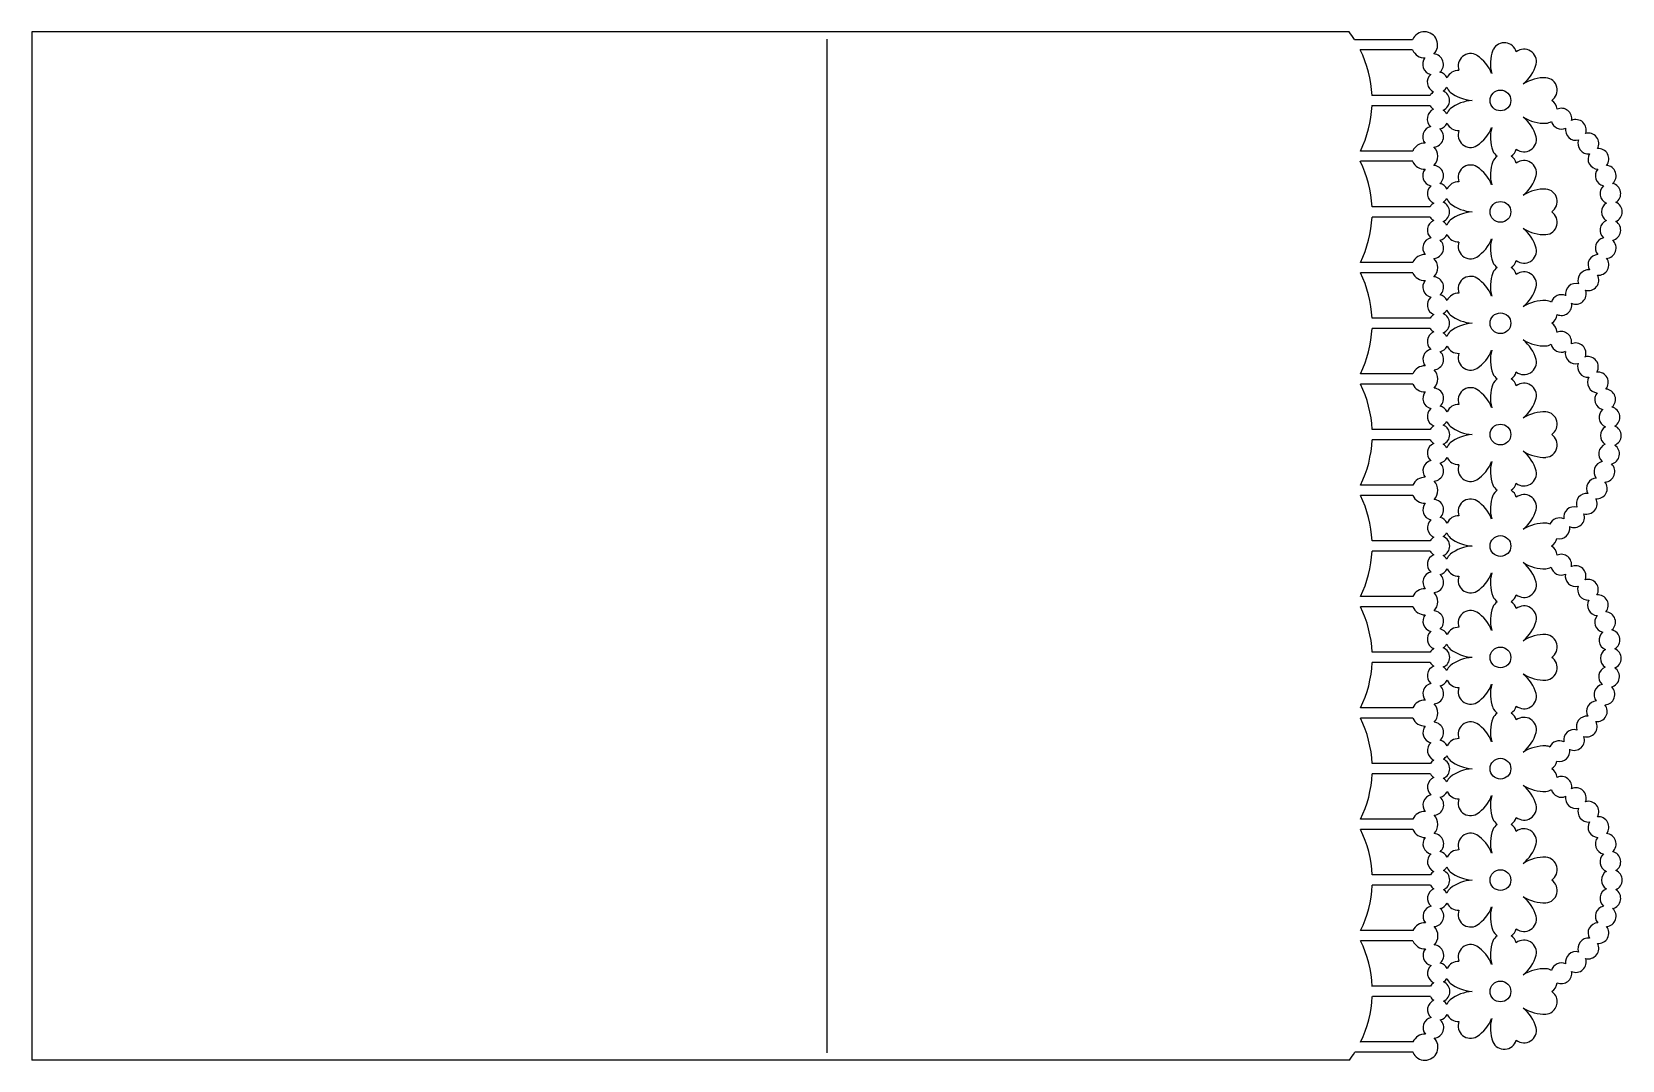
# Model space of a CAD drawing. Extents: x 25 to 241, y 33 to 173.
import ezdxf

# ---------------------------------------------------------------- set-up
doc = ezdxf.new("R2010")
doc.units = 0
doc.layers.get('0').update_dxf_attribs({"linetype": 'CONTINUOUS'})

msp = doc.modelspace()

# ---------------------------------------------------------------- linework, layer by layer
for p, q in [((204.1, 172.96), (25.28, 172.96)), ((25.28, 172.96), (25.28, 33.26)), ((133.23, 34.26), (133.23, 171.96)), ((212.73, 171.89), (204.84, 171.89)), ((212.73, 170.49), (205.62, 170.49)), ((215.11, 164.32), (207.21, 164.32)), ((215.11, 162.92), (207.21, 162.92)), ((212.74, 156.76), (205.63, 156.76)), ((212.74, 155.37), (205.63, 155.37)), ((215.12, 149.2), (207.22, 149.2)), ((215.12, 147.8), (207.22, 147.8)), ((212.75, 141.63), (205.64, 141.63)), ((212.75, 140.24), (205.64, 140.24)), ((215.12, 134.07), (207.23, 134.07)), ((215.12, 132.67), (207.23, 132.67)), ((212.76, 126.51), (205.65, 126.51)), ((212.75, 125.11), (205.64, 125.11)), ((215.13, 118.94), (207.23, 118.94)), ((215.13, 117.54), (207.24, 117.54)), ((212.76, 111.38), (205.65, 111.38)), ((212.76, 109.98), (205.64, 109.98)), ((215.12, 103.81), (207.23, 103.81)), ((215.12, 102.41), (207.23, 102.41)), ((212.76, 96.24), (205.65, 96.24)), ((212.75, 94.85), (205.64, 94.85)), ((215.13, 88.68), (207.23, 88.68)), ((215.13, 87.28), (207.24, 87.28)), ((212.76, 81.12), (205.65, 81.12)), ((212.76, 79.72), (205.65, 79.72)), ((215.14, 73.55), (207.24, 73.55)), ((215.14, 72.15), (207.24, 72.15)), ((212.77, 65.99), (205.66, 65.99)), ((212.77, 64.6), (205.66, 64.6)), ((215.15, 58.43), (207.25, 58.43)), ((215.15, 57.03), (207.25, 57.03)), ((212.78, 50.86), (205.67, 50.86)), ((212.77, 49.47), (205.67, 49.47)), ((215.15, 43.3), (207.26, 43.3)), ((215.15, 41.9), (207.26, 41.9)), ((212.78, 35.74), (205.67, 35.74)), ((204.15, 33.26), (25.28, 33.26)), ((212.78, 34.34), (204.89, 34.34))]:
    msp.add_line(p, q)
for centre in [(224.65, 163.63), (224.65, 148.5), (224.65, 133.37), (224.65, 118.25), (224.65, 103.11), (224.65, 87.98), (224.65, 72.86), (224.65, 57.73), (224.65, 42.6)]:
    msp.add_circle(centre, 1.41)
for centre, radius, start, end in [((191.71, 163.62), 15.52, 32.2181, 37.0058), ((214.35, 171.19), 1.77, 315.0022, 156.6658), ((225.17, 169.79), 1.69, 150.9064, 156.5989), ((225.17, 169.79), 1.69, 15.7771, 150.9064), ((227.85, 168.92), 1.69, 347.4011, 128.2229), ((191.71, 163.62), 15.52, 2.6086, 26.2926), ((214.35, 171.19), 1.77, 203.3342, 271.867), ((215.5, 168.54), 1.41, 140.9702, 256.977), ((215.5, 168.54), 1.41, 311.4965, 85.8989), ((220.6, 168.31), 1.69, 59.4011, 200.2229), ((218.46, 165.31), 5.37, 21.5768, 56.0106), ((228.66, 168.62), 5.37, 159.9894, 194.4232), ((224.33, 170.03), 5.37, 309.5768, 344.0106), ((216.12, 166.12), 1.41, 131.4965, 247.5033), ((216.12, 166.12), 1.41, 24.631, 76.977), ((218.95, 166.03), 1.69, 87.7771, 156.3579), ((230.64, 161.35), 5.37, 87.9894, 122.4232), ((230.67, 165.04), 1.69, 303.7771, 84.5989), ((216.33, 163.62), 1.41, 122.0228, 150.1233), ((216.12, 166.11), 1.41, 302.0228, 331.5415), ((216.33, 163.62), 1.41, 292.5492, 67.5033), ((218.95, 166.03), 1.69, 200.13, 228.5989), ((221.14, 168.99), 5.37, 231.9894, 266.4232), ((191.71, 163.62), 15.52, 333.7823, 357.4395), ((216.12, 161.13), 1.41, 112.5492, 228.556), ((216.33, 163.62), 1.41, 209.8767, 238.0297), ((216.12, 161.13), 1.41, 28.7033, 58.0297), ((218.95, 161.23), 1.69, 131.4011, 159.9282), ((221.14, 158.27), 5.37, 93.5768, 128.0106), ((230.67, 162.22), 1.69, 7.7148, 56.2229), ((232.92, 161.16), 1.41, 349.365, 114.1228), ((215.51, 158.71), 1.41, 103.0755, 219.0823), ((216.12, 161.13), 1.41, 283.0755, 335.0909), ((218.95, 161.23), 1.69, 203.866, 272.2229), ((218.46, 161.95), 5.37, 303.9894, 338.4232), ((228.66, 158.63), 5.37, 165.5768, 200.0106), ((230.64, 165.9), 5.37, 237.5768, 272.0106), ((224.33, 157.23), 5.37, 15.9894, 50.4232), ((230.67, 162.22), 1.69, 275.4011, 302.0957), ((232.92, 161.16), 1.41, 195.6876, 294.8455), ((234.89, 159.63), 1.41, 169.365, 285.3718), ((234.89, 159.63), 1.41, 339.8913, 114.8455), ((214.36, 156.06), 1.77, 88.1855, 156.6658), ((215.51, 158.71), 1.41, 274.1535, 48.556), ((220.6, 158.95), 1.69, 159.7771, 300.5989), ((227.85, 158.34), 1.69, 231.7771, 12.5989), ((236.58, 157.79), 1.41, 159.8913, 275.8981), ((236.58, 157.79), 1.41, 330.4176, 105.3718), ((214.36, 156.06), 1.77, 315.0022, 45.0503), ((225.17, 157.47), 1.69, 203.4011, 235.8772), ((225.17, 154.66), 1.69, 124.1228, 156.5989), ((225.17, 157.47), 1.69, 304.1228, 344.2229), ((225.17, 154.66), 1.69, 15.7771, 55.8772), ((227.85, 153.79), 1.69, 347.4011, 128.2229), ((237.95, 155.7), 1.41, 150.4176, 266.4245), ((237.95, 155.7), 1.41, 320.944, 95.8981), ((191.71, 148.49), 15.52, 2.6086, 26.2926), ((214.36, 156.06), 1.77, 203.3342, 271.867), ((215.51, 153.41), 1.41, 140.9702, 256.977), ((215.51, 153.41), 1.41, 311.4965, 85.8989), ((220.6, 153.18), 1.69, 59.4011, 200.2229), ((218.46, 150.18), 5.37, 21.5768, 56.0106), ((228.66, 153.5), 5.37, 159.9894, 194.4232), ((224.33, 154.9), 5.37, 309.5768, 344.0106), ((238.95, 153.41), 1.41, 140.944, 256.9508), ((238.95, 153.41), 1.41, 311.4703, 86.4245), ((216.13, 150.99), 1.41, 131.4965, 247.5033), ((216.13, 150.99), 1.41, 24.631, 76.977), ((218.95, 150.9), 1.69, 87.7771, 156.0762), ((230.64, 146.23), 5.37, 87.9894, 122.4232), ((230.67, 149.91), 1.69, 303.7771, 84.5989), ((239.57, 150.99), 1.41, 131.4703, 247.4771), ((239.57, 150.99), 1.41, 301.9966, 76.9508), ((216.34, 148.5), 1.41, 122.0228, 150.1233), ((216.13, 150.99), 1.41, 302.0228, 331.7767), ((216.34, 148.5), 1.41, 292.5492, 67.5033), ((218.95, 150.9), 1.69, 200.4029, 228.5989), ((221.14, 153.86), 5.37, 231.9894, 266.4232), ((239.77, 148.5), 1.41, 121.9966, 238.0034), ((239.77, 148.5), 1.41, 292.5229, 67.4771), ((191.71, 148.49), 15.52, 333.7823, 357.4395), ((216.13, 146.01), 1.41, 112.5492, 228.556), ((216.34, 148.5), 1.41, 209.8767, 238.0297), ((216.13, 146.01), 1.41, 28.2758, 58.0297), ((218.95, 146.1), 1.69, 131.4011, 159.6566), ((221.14, 143.14), 5.37, 93.5768, 128.0106), ((230.67, 147.09), 1.69, 275.4011, 56.2229), ((239.57, 146.01), 1.41, 112.5229, 228.5297), ((239.57, 146.01), 1.41, 283.0492, 58.0034), ((215.52, 143.59), 1.41, 103.0755, 219.0823), ((216.13, 146.01), 1.41, 283.0755, 334.7493), ((218.95, 146.1), 1.69, 204.1469, 272.2229), ((218.46, 146.82), 5.37, 303.9894, 338.4232), ((228.66, 143.51), 5.37, 165.5768, 200.0106), ((230.64, 150.78), 5.37, 237.5768, 272.0106), ((224.33, 142.1), 5.37, 15.9894, 50.4232), ((238.95, 143.59), 1.41, 103.0492, 219.056), ((214.37, 140.93), 1.77, 88.1855, 156.6658), ((215.52, 143.59), 1.41, 274.1535, 48.556), ((220.6, 143.82), 1.69, 159.7771, 300.5989), ((227.85, 143.21), 1.69, 231.7771, 12.5989), ((237.95, 141.3), 1.41, 93.5755, 209.5824), ((238.95, 143.59), 1.41, 273.5755, 48.5297), ((214.37, 140.93), 1.77, 315.0022, 45.0503), ((225.17, 142.34), 1.69, 203.4011, 235.8772), ((225.17, 139.54), 1.69, 124.1228, 156.5989), ((225.17, 142.34), 1.69, 304.1228, 344.2229), ((225.17, 139.54), 1.69, 15.7771, 55.8772), ((227.85, 138.67), 1.69, 347.4011, 128.2229), ((236.58, 139.21), 1.41, 84.1019, 200.1087), ((237.95, 141.3), 1.41, 264.1019, 39.056), ((191.72, 133.36), 15.52, 2.6086, 26.2926), ((214.37, 140.93), 1.77, 203.0865, 271.867), ((215.52, 138.28), 1.41, 140.9702, 256.977), ((215.52, 138.28), 1.41, 311.4965, 85.8989), ((220.6, 138.05), 1.69, 59.4011, 200.2229), ((218.46, 135.06), 5.37, 21.5768, 56.0106), ((228.66, 138.37), 5.37, 159.9894, 194.4232), ((224.33, 139.78), 5.37, 309.5768, 344.0106), ((234.89, 137.37), 1.41, 74.6282, 190.635), ((236.58, 139.21), 1.41, 254.6282, 29.5824), ((216.14, 135.86), 1.41, 131.4965, 247.5033), ((216.14, 135.86), 1.41, 25.6285, 76.977), ((218.95, 135.77), 1.69, 87.7771, 155.798), ((230.64, 131.1), 5.37, 87.9894, 122.4232), ((230.67, 134.78), 1.69, 57.9043, 84.5989), ((232.92, 135.84), 1.41, 65.1545, 164.3124), ((232.92, 135.84), 1.41, 245.8772, 10.635), ((234.89, 137.37), 1.41, 245.1545, 20.1087), ((216.34, 133.37), 1.41, 122.0228, 150.1233), ((216.14, 135.86), 1.41, 302.0228, 330.8419), ((216.34, 133.37), 1.41, 292.5492, 67.5033), ((218.95, 135.77), 1.69, 200.6724, 228.5989), ((221.14, 138.74), 5.37, 231.9894, 266.4232), ((230.67, 134.78), 1.69, 303.7771, 352.2852), ((191.72, 133.36), 15.52, 333.7823, 357.4395), ((216.14, 130.88), 1.41, 112.5492, 228.556), ((216.34, 133.37), 1.41, 209.8767, 238.0297), ((216.14, 130.88), 1.41, 29.4011, 58.0297), ((218.95, 130.97), 1.69, 131.4011, 159.3884), ((221.14, 128.01), 5.37, 93.5768, 128.0106), ((230.67, 131.97), 1.69, 5.5828, 56.2229), ((232.9, 130.84), 1.41, 348.84, 112.7798), ((215.53, 128.46), 1.41, 103.0755, 219.0823), ((216.14, 130.88), 1.41, 283.0755, 334.4117), ((218.95, 130.97), 1.69, 204.4244, 272.2229), ((218.46, 131.69), 5.37, 303.9894, 338.4232), ((228.66, 128.38), 5.37, 165.5768, 200.0106), ((230.64, 135.65), 5.37, 237.5768, 272.0106), ((224.33, 126.97), 5.37, 15.9894, 50.4232), ((230.67, 131.97), 1.69, 275.4011, 300.6391), ((232.9, 130.84), 1.41, 193.4421, 294.3205), ((234.85, 129.28), 1.41, 168.84, 284.8468), ((234.85, 129.28), 1.41, 339.3663, 114.3205), ((214.38, 125.81), 1.77, 88.1855, 156.6658), ((215.53, 128.46), 1.41, 274.1535, 48.556), ((220.6, 128.7), 1.69, 159.7771, 300.5989), ((227.85, 128.08), 1.69, 231.7771, 12.5989), ((236.53, 127.43), 1.41, 159.3663, 275.3731), ((236.53, 127.43), 1.41, 329.8926, 104.8468), ((214.38, 125.81), 1.77, 315.0022, 45.0503), ((225.17, 127.21), 1.69, 203.4011, 235.8772), ((225.17, 124.41), 1.69, 124.1228, 156.5989), ((225.17, 127.21), 1.69, 304.1228, 344.2229), ((225.17, 124.41), 1.69, 15.7771, 55.8772), ((227.85, 123.54), 1.69, 347.4011, 128.2229), ((237.88, 125.33), 1.41, 149.8926, 265.8994), ((237.88, 125.33), 1.41, 320.4189, 95.3731), ((191.73, 118.24), 15.52, 2.6086, 26.2926), ((214.38, 125.81), 1.77, 203.0865, 271.867), ((215.53, 123.16), 1.41, 140.9702, 256.977), ((215.53, 123.16), 1.41, 311.4965, 85.8989), ((220.6, 122.93), 1.69, 59.4011, 200.2229), ((218.46, 119.93), 5.37, 21.5768, 56.0106), ((228.66, 123.24), 5.37, 159.9894, 194.4232), ((224.33, 124.65), 5.37, 309.5768, 344.0106), ((238.86, 123.03), 1.41, 140.4189, 256.4257), ((238.86, 123.03), 1.41, 310.9452, 85.8994), ((216.14, 120.73), 1.41, 131.4965, 247.5033), ((216.14, 120.73), 1.41, 25.9639, 76.977), ((218.95, 120.65), 1.69, 87.7771, 155.523), ((230.64, 115.97), 5.37, 87.9894, 122.4232), ((230.67, 119.66), 1.69, 303.7771, 84.5989), ((239.45, 120.6), 1.41, 130.9452, 246.952), ((239.45, 120.6), 1.41, 301.4715, 76.4257), ((216.35, 118.24), 1.41, 122.0228, 150.1233), ((216.14, 120.73), 1.41, 302.0228, 330.4977), ((216.35, 118.24), 1.41, 292.5492, 67.5033), ((218.95, 120.65), 1.69, 200.9386, 228.5989), ((221.14, 123.61), 5.37, 231.9894, 266.4232), ((239.63, 118.11), 1.41, 121.4715, 237.4784), ((239.63, 118.11), 1.41, 291.9979, 66.952), ((191.73, 118.24), 15.52, 333.7823, 357.4395), ((216.14, 115.75), 1.41, 112.5492, 228.556), ((216.35, 118.24), 1.41, 209.8767, 238.0297), ((216.14, 115.75), 1.41, 29.7444, 58.0297), ((218.95, 115.85), 1.69, 131.4011, 159.1235), ((221.14, 112.89), 5.37, 93.5768, 128.0106), ((230.67, 116.84), 1.69, 275.4011, 56.2229), ((239.4, 115.62), 1.41, 111.9979, 228.0047), ((239.4, 115.62), 1.41, 282.5242, 57.4784), ((215.53, 113.33), 1.41, 103.0755, 219.0823), ((216.14, 115.75), 1.41, 283.0755, 334.0777), ((218.95, 115.85), 1.69, 204.6987, 272.2229), ((218.46, 116.57), 5.37, 303.9894, 338.4232), ((228.66, 113.25), 5.37, 165.5768, 200.0106), ((230.64, 120.52), 5.37, 237.5768, 272.0106), ((224.33, 111.85), 5.37, 15.9894, 50.4232), ((238.77, 113.21), 1.41, 102.5242, 218.531), ((214.39, 110.68), 1.77, 88.1855, 156.6658), ((215.53, 113.33), 1.41, 274.1535, 48.556), ((220.6, 113.57), 1.69, 159.7771, 300.5989), ((227.85, 112.96), 1.69, 231.7771, 12.5989), ((237.74, 110.93), 1.41, 93.0505, 209.0573), ((238.77, 113.21), 1.41, 273.0505, 48.0047), ((214.39, 110.68), 1.77, 315.0022, 45.0503), ((225.17, 112.09), 1.69, 203.4011, 235.8772), ((225.17, 109.28), 1.69, 124.1228, 156.5989), ((225.17, 112.09), 1.69, 304.1228, 344.2229), ((225.17, 109.28), 1.69, 15.7771, 55.8772), ((236.36, 108.85), 1.41, 83.5768, 199.5836), ((237.74, 110.93), 1.41, 263.5768, 38.531), ((191.72, 103.1), 15.52, 2.6086, 26.2926), ((214.39, 110.68), 1.77, 203.3963, 271.867), ((215.53, 108.03), 1.41, 140.9702, 256.977), ((215.53, 108.03), 1.41, 311.4965, 85.8989), ((220.6, 107.8), 1.69, 59.4011, 200.2229), ((218.46, 104.8), 5.37, 21.5768, 56.0106), ((228.66, 108.12), 5.37, 159.9894, 194.4232), ((227.85, 108.41), 1.69, 347.4011, 128.2229), ((224.33, 109.52), 5.37, 309.5768, 344.0106), ((234.65, 107.03), 1.41, 74.1031, 190.1099), ((236.36, 108.85), 1.41, 254.1031, 29.0573), ((216.15, 105.61), 1.41, 131.4965, 247.513), ((216.15, 105.61), 1.41, 26.2956, 76.977), ((218.95, 105.52), 1.69, 87.7771, 155.2513), ((230.64, 100.85), 5.37, 87.9894, 122.4232), ((230.67, 104.53), 1.69, 65.2807, 84.5989), ((232.66, 105.51), 1.41, 64.6294, 156.5907), ((234.65, 107.03), 1.41, 244.6294, 19.5836), ((216.34, 103.11), 1.41, 121.3483, 150.1233), ((216.14, 105.6), 1.41, 302.0228, 330.4977), ((216.35, 103.11), 1.41, 292.5492, 67.5033), ((218.95, 105.51), 1.69, 200.9386, 228.5989), ((221.14, 108.47), 5.37, 231.9894, 266.4232), ((230.67, 104.53), 1.69, 303.5091, 346.9969), ((232.66, 105.51), 1.41, 255.687, 10.1099), ((191.72, 103.1), 15.52, 333.7823, 357.4395), ((216.14, 100.62), 1.41, 112.5492, 228.556), ((216.34, 103.11), 1.41, 209.8767, 238.0297), ((216.14, 100.62), 1.41, 29.7444, 58.0297), ((218.95, 100.71), 1.69, 131.4011, 159.1235), ((221.14, 97.75), 5.37, 93.5768, 128.0106), ((230.67, 101.7), 1.69, 5.5828, 56.4909), ((232.9, 100.57), 1.41, 348.84, 112.7798), ((215.53, 98.2), 1.41, 103.0755, 219.0823), ((216.14, 100.62), 1.41, 283.0755, 334.4117), ((218.95, 100.71), 1.69, 204.4244, 272.2229), ((218.46, 101.43), 5.37, 303.9894, 338.4232), ((228.66, 98.12), 5.37, 165.5768, 200.0106), ((230.64, 105.39), 5.37, 237.5768, 272.0106), ((224.33, 96.71), 5.37, 15.9894, 50.4232), ((230.67, 101.7), 1.69, 275.4011, 300.6391), ((232.9, 100.57), 1.41, 193.4421, 294.3205), ((234.85, 99.02), 1.41, 339.3663, 114.3205), ((214.38, 95.54), 1.77, 88.1855, 156.6658), ((215.53, 98.2), 1.41, 274.1535, 48.556), ((220.6, 98.43), 1.69, 159.7771, 300.5989), ((227.85, 97.82), 1.69, 231.7771, 12.5989), ((234.85, 99.02), 1.41, 168.84, 284.8468), ((236.53, 97.17), 1.41, 159.3663, 275.3731), ((236.53, 97.17), 1.41, 329.8926, 104.8468), ((214.38, 95.54), 1.77, 315.0022, 45.0503), ((225.17, 96.95), 1.69, 203.4011, 235.8772), ((225.17, 94.15), 1.69, 124.1228, 156.5989), ((225.17, 96.95), 1.69, 304.1228, 344.2229), ((225.17, 94.15), 1.69, 15.7771, 55.8772), ((237.88, 95.06), 1.41, 149.8926, 265.8994), ((237.88, 95.06), 1.41, 320.4189, 95.3731), ((191.73, 87.97), 15.52, 2.6086, 26.2926), ((214.38, 95.54), 1.77, 203.0865, 271.867), ((215.53, 92.89), 1.41, 140.9702, 256.977), ((215.53, 92.89), 1.41, 311.4965, 85.8989), ((220.6, 92.66), 1.69, 59.4011, 200.2229), ((218.46, 89.67), 5.37, 21.5768, 56.0106), ((228.66, 92.98), 5.37, 159.9894, 194.4232), ((227.85, 93.28), 1.69, 347.4011, 128.2229), ((224.33, 94.39), 5.37, 309.5768, 344.0106), ((238.86, 92.77), 1.41, 140.4189, 256.4257), ((238.86, 92.77), 1.41, 310.9452, 85.8994), ((216.14, 90.47), 1.41, 131.4965, 247.5033), ((216.14, 90.47), 1.41, 25.9639, 76.977), ((218.95, 90.38), 1.69, 87.7771, 155.523), ((230.64, 85.71), 5.37, 87.9894, 122.4232), ((230.67, 89.39), 1.69, 303.7771, 84.5989), ((239.45, 90.34), 1.41, 130.9452, 246.952), ((239.45, 90.34), 1.41, 301.4715, 76.4257), ((216.35, 87.98), 1.41, 122.0228, 150.1233), ((216.14, 90.47), 1.41, 302.0228, 330.4977), ((216.35, 87.98), 1.41, 292.5492, 67.5033), ((218.95, 90.38), 1.69, 200.9386, 228.5989), ((221.14, 93.35), 5.37, 231.9894, 266.4232), ((239.63, 87.85), 1.41, 121.4715, 237.4784), ((239.63, 87.85), 1.41, 291.9979, 66.952), ((191.73, 87.97), 15.52, 333.7823, 357.4395), ((216.14, 85.49), 1.41, 112.5492, 228.556), ((216.35, 87.98), 1.41, 209.8767, 238.0297), ((216.14, 85.49), 1.41, 29.7444, 58.0297), ((218.95, 85.58), 1.69, 131.4011, 159.1235), ((221.14, 82.62), 5.37, 93.5768, 128.0106), ((230.67, 86.58), 1.69, 275.4011, 56.2229), ((239.4, 85.36), 1.41, 111.9979, 228.0047), ((239.4, 85.36), 1.41, 282.5242, 57.4784), ((215.53, 83.07), 1.41, 103.0755, 219.0823), ((216.14, 85.49), 1.41, 283.0755, 334.0777), ((218.95, 85.58), 1.69, 204.6987, 272.2229), ((218.46, 86.3), 5.37, 303.9894, 338.4232), ((228.66, 82.99), 5.37, 165.5768, 200.0106), ((230.64, 90.26), 5.37, 237.5768, 272.0106), ((224.33, 81.58), 5.37, 15.9894, 50.4232), ((238.77, 82.94), 1.41, 102.5242, 218.531), ((214.39, 80.42), 1.77, 88.1855, 156.6658), ((215.53, 83.07), 1.41, 274.1535, 48.556), ((220.6, 83.31), 1.69, 159.7771, 300.5989), ((227.85, 82.69), 1.69, 231.7771, 12.5989), ((237.74, 80.66), 1.41, 93.0505, 209.0573), ((238.77, 82.94), 1.41, 273.0505, 48.0047), ((214.39, 80.42), 1.77, 315.0022, 45.0503), ((225.17, 81.82), 1.69, 203.4011, 235.8772), ((225.17, 79.02), 1.69, 124.1228, 156.5989), ((225.17, 81.82), 1.69, 304.1228, 344.2229), ((225.17, 79.02), 1.69, 15.7771, 55.8772), ((236.36, 78.58), 1.41, 83.5768, 199.5836), ((237.74, 80.66), 1.41, 263.5768, 38.531), ((191.73, 72.85), 15.52, 2.6086, 26.2926), ((214.39, 80.42), 1.77, 203.0865, 271.867), ((215.53, 77.77), 1.41, 140.9702, 256.977), ((215.53, 77.77), 1.41, 311.4965, 85.8989), ((220.6, 77.54), 1.69, 59.4011, 200.2229), ((218.46, 74.54), 5.37, 21.5768, 56.0106), ((228.66, 77.85), 5.37, 159.9894, 194.4232), ((227.85, 78.15), 1.69, 347.4011, 128.2229), ((224.33, 79.26), 5.37, 309.5768, 344.0106), ((234.65, 76.76), 1.41, 74.1031, 190.1099), ((236.36, 78.58), 1.41, 254.1031, 29.0573), ((216.15, 75.34), 1.41, 131.4965, 247.5033), ((216.15, 75.34), 1.41, 26.2956, 76.977), ((218.95, 75.26), 1.69, 87.7771, 155.2513), ((230.64, 70.58), 5.37, 87.9894, 122.4232), ((230.67, 74.27), 1.69, 65.2807, 84.5989), ((232.66, 75.25), 1.41, 64.6294, 156.5907), ((234.65, 76.76), 1.41, 244.6294, 19.5836), ((216.36, 72.85), 1.41, 122.0228, 150.1233), ((216.15, 75.34), 1.41, 302.0228, 330.1572), ((216.36, 72.85), 1.41, 292.5492, 67.5033), ((218.95, 75.26), 1.69, 201.2015, 228.5989), ((221.14, 78.22), 5.37, 231.9894, 266.4232), ((230.67, 74.27), 1.69, 303.7771, 346.9969), ((232.66, 75.25), 1.41, 255.687, 10.1099), ((191.73, 72.85), 15.52, 333.7823, 357.4395), ((216.15, 70.36), 1.41, 112.5492, 228.556), ((216.36, 72.85), 1.41, 209.8767, 238.0297), ((216.15, 70.36), 1.41, 30.0842, 58.0297), ((218.95, 70.46), 1.69, 131.4011, 158.8618), ((221.14, 67.5), 5.37, 93.5768, 128.0106), ((230.67, 71.45), 1.69, 7.7148, 56.2229), ((232.92, 70.39), 1.41, 349.365, 114.1228), ((215.54, 67.94), 1.41, 103.0755, 219.0823), ((216.15, 70.36), 1.41, 283.0755, 333.7474), ((218.95, 70.46), 1.69, 204.9698, 272.2229), ((218.46, 71.18), 5.37, 303.9894, 338.4232), ((228.66, 67.86), 5.37, 165.5768, 200.0106), ((224.33, 66.46), 5.37, 15.9894, 50.4232), ((230.64, 75.13), 5.37, 237.5768, 272.0106), ((230.67, 71.45), 1.69, 275.4011, 302.0957), ((232.92, 70.39), 1.41, 195.6876, 294.8455), ((234.89, 68.86), 1.41, 169.365, 285.3718), ((234.89, 68.86), 1.41, 339.8913, 114.8455), ((214.39, 65.29), 1.77, 88.1855, 156.6658), ((215.54, 67.94), 1.41, 274.1535, 48.556), ((220.6, 68.18), 1.69, 159.7771, 300.5989), ((227.85, 67.57), 1.69, 231.7771, 12.5989), ((236.58, 67.02), 1.41, 159.8913, 275.8981), ((236.58, 67.02), 1.41, 330.4176, 105.3718), ((214.39, 65.29), 1.77, 315.0022, 45.0503), ((225.17, 66.7), 1.69, 203.4011, 235.8772), ((225.17, 63.89), 1.69, 124.1228, 156.5989), ((225.17, 66.7), 1.69, 304.1228, 344.2229), ((225.17, 63.89), 1.69, 15.7771, 55.8772), ((237.95, 64.93), 1.41, 150.4176, 266.4245), ((237.95, 64.93), 1.41, 320.944, 95.8981), ((191.74, 57.72), 15.52, 2.6086, 26.2926), ((214.39, 65.29), 1.77, 203.0865, 271.867), ((215.54, 62.64), 1.41, 140.9702, 256.977), ((215.54, 62.64), 1.41, 311.4965, 85.8989), ((220.6, 62.41), 1.69, 59.4011, 200.2229), ((218.46, 59.41), 5.37, 21.5768, 56.0106), ((228.66, 62.73), 5.37, 159.9894, 194.4232), ((227.85, 63.02), 1.69, 347.4011, 128.2229), ((224.33, 64.13), 5.37, 309.5768, 344.0106), ((238.95, 62.64), 1.41, 140.944, 256.9508), ((238.95, 62.64), 1.41, 311.4703, 86.4245), ((216.16, 60.22), 1.41, 131.4965, 247.5033), ((216.16, 60.22), 1.41, 26.6237, 76.977), ((218.95, 60.13), 1.69, 87.7771, 154.9825), ((230.64, 55.46), 5.37, 87.9894, 122.4232), ((230.67, 59.14), 1.69, 303.7771, 84.5989), ((239.57, 60.22), 1.41, 131.4703, 247.4771), ((239.57, 60.22), 1.41, 301.9966, 76.9508), ((216.36, 57.73), 1.41, 122.0228, 150.1233), ((216.16, 60.22), 1.41, 302.0228, 329.8202), ((216.36, 57.73), 1.41, 292.5492, 67.5033), ((218.95, 60.13), 1.69, 201.4614, 228.5989), ((221.14, 63.09), 5.37, 231.9894, 266.4232), ((239.77, 57.73), 1.41, 121.9966, 238.0034), ((239.77, 57.73), 1.41, 292.5229, 67.4771), ((191.74, 57.72), 15.52, 333.7823, 357.4395), ((216.16, 55.24), 1.41, 112.5492, 228.556), ((216.36, 57.73), 1.41, 209.8767, 238.0297), ((216.16, 55.24), 1.41, 30.4205, 58.0297), ((218.95, 55.33), 1.69, 131.4011, 158.6031), ((221.14, 52.37), 5.37, 93.5768, 128.0106), ((230.67, 56.32), 1.69, 275.4011, 56.2229), ((239.57, 55.24), 1.41, 112.5229, 228.5297), ((239.57, 55.24), 1.41, 283.0492, 58.0034), ((215.55, 52.82), 1.41, 103.0755, 219.0823), ((216.16, 55.24), 1.41, 283.0755, 333.4205), ((218.95, 55.33), 1.69, 205.2379, 272.2229), ((218.46, 56.05), 5.37, 303.9894, 338.4232), ((228.66, 52.74), 5.37, 165.5768, 200.0106), ((230.64, 60.01), 5.37, 237.5768, 272.0106), ((224.33, 51.33), 5.37, 15.9894, 50.4232), ((238.95, 52.82), 1.41, 103.0492, 219.056), ((214.4, 50.16), 1.77, 88.1855, 156.6658), ((215.55, 52.82), 1.41, 274.1535, 48.556), ((220.6, 53.05), 1.69, 159.7771, 300.5989), ((227.85, 52.44), 1.69, 231.7771, 12.5989), ((237.95, 50.53), 1.41, 93.5755, 209.5824), ((238.95, 52.82), 1.41, 273.5755, 48.5297), ((214.4, 50.16), 1.77, 315.0022, 45.0503), ((225.17, 51.57), 1.69, 203.4011, 235.8772), ((225.17, 48.76), 1.69, 124.1228, 156.5989), ((225.17, 51.57), 1.69, 304.1228, 344.2229), ((225.17, 48.76), 1.69, 15.7771, 55.8772), ((236.58, 48.44), 1.41, 84.1019, 200.1087), ((237.95, 50.53), 1.41, 264.1019, 39.056), ((191.75, 42.59), 15.52, 2.6086, 26.2926), ((214.4, 50.16), 1.77, 203.0865, 271.867), ((215.55, 47.51), 1.41, 140.9702, 256.977), ((215.55, 47.51), 1.41, 311.4965, 85.8989), ((220.6, 47.28), 1.69, 59.4011, 200.2229), ((218.46, 44.29), 5.37, 21.5768, 56.0106), ((228.66, 47.6), 5.37, 159.9894, 194.4232), ((227.85, 47.89), 1.69, 347.4011, 128.2229), ((224.33, 49), 5.37, 309.5768, 344.0106), ((234.89, 46.6), 1.41, 74.6282, 190.635), ((236.58, 48.44), 1.41, 254.6282, 29.5824), ((216.16, 45.09), 1.41, 131.4965, 247.5033), ((216.16, 45.09), 1.41, 26.9485, 76.977), ((218.95, 45), 1.69, 87.7771, 154.7168), ((230.64, 40.33), 5.37, 87.9894, 122.4232), ((230.67, 44.01), 1.69, 57.9043, 84.5989), ((232.92, 45.07), 1.41, 65.1545, 164.3124), ((234.89, 46.6), 1.41, 245.1545, 20.1087), ((216.37, 42.6), 1.41, 122.0228, 150.1233), ((216.16, 45.09), 1.41, 302.0228, 329.4865), ((216.37, 42.6), 1.41, 292.5492, 67.5033), ((218.95, 45), 1.69, 201.7183, 228.5989), ((221.14, 47.97), 5.37, 231.9894, 266.4232), ((230.67, 44.01), 1.69, 303.7771, 352.2852), ((232.92, 45.07), 1.41, 245.8772, 10.635), ((191.75, 42.59), 15.52, 333.7823, 357.4395), ((216.16, 40.1), 1.41, 112.1518, 228.556), ((216.37, 42.6), 1.41, 209.8767, 238.2909), ((216.17, 40.11), 1.41, 30.7535, 58.0297), ((218.95, 40.2), 1.69, 131.4011, 158.3474), ((221.14, 37.24), 5.37, 93.5768, 128.0106), ((230.67, 41.2), 1.69, 306.1871, 56.2229), ((215.55, 37.68), 1.41, 103.0755, 219.0823), ((216.16, 40.1), 1.41, 283.0755, 333.4205), ((218.95, 40.2), 1.69, 205.5031, 272.2229), ((218.46, 40.92), 5.37, 303.9894, 338.4232), ((228.66, 37.61), 5.37, 165.5768, 200.0106), ((230.64, 44.88), 5.37, 237.5768, 272.0106), ((224.33, 36.2), 5.37, 15.9894, 50.4232), ((230.67, 41.2), 1.69, 275.4011, 306.1871), ((214.4, 35.03), 1.77, 88.1855, 156.4154), ((215.55, 37.68), 1.41, 274.1535, 48.556), ((220.6, 37.93), 1.69, 159.7771, 300.5989), ((227.85, 37.31), 1.69, 231.7771, 12.5989), ((214.4, 35.03), 1.77, 203.0842, 45.0503), ((225.17, 36.44), 1.69, 203.4011, 344.2229), ((191.75, 42.59), 15.52, 323.0456, 327.8614)]:
    msp.add_arc(centre, radius, start, end)

doc.saveas('drawing.dxf')
